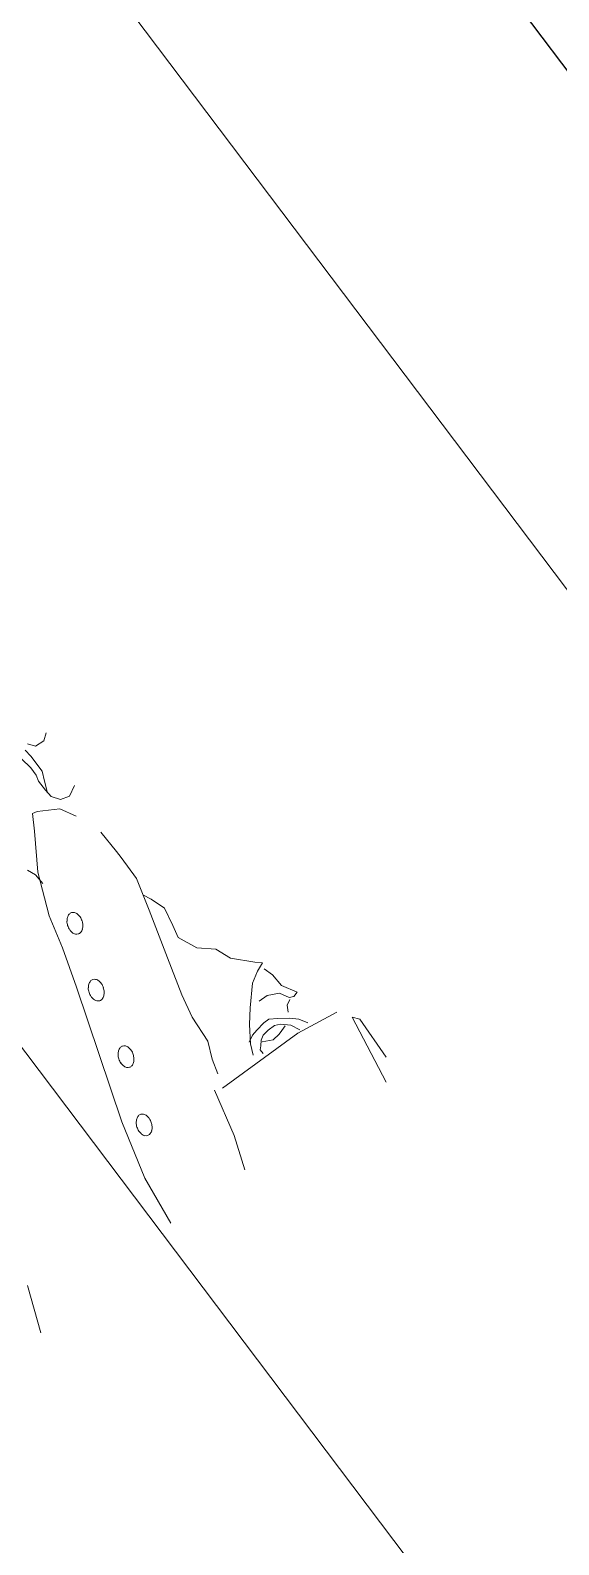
# Model space of a CAD drawing. Header units: millimetres. Extents: x 2232 to 85269, y -3593 to 5869.
# Drawn here: x 4050.19 to 4061.26, y -653.67 to -621.96 of the extents above; entities that cross this region are included whole.
import ezdxf

# ---------------------------------------------------------------- set-up
doc = ezdxf.new("R2010")
doc.units = ezdxf.units.MM
doc.layers.add('Standart', color=7, linetype='Continuous')
for name, color, linetype, lineweight in [('sıva iç', 21, 'Continuous', 0), ('tefriş', 252, 'Continuous', 5), ('ÖLÇÜ İÇ', 7, 'Continuous', 9)]:
    doc.layers.add(name, color=color, linetype=linetype, lineweight=lineweight)
doc.styles.get("Standard").update_dxf_attribs({"font": 'arial.ttf'})
doc.dimstyles.new('zulay iç ölçü', dxfattribs={"dimtxt": 10, "dimasz": 5, "dimexe": 0.18, "dimexo": 0, "dimgap": 2, "dimtad": 3, "dimdec": 0, "dimzin": 0, "dimdsep": 46, "dimtxsty": 'Standard', "dimblk": 'ARCHTICK', "dimcen": 0.09, "dimse1": 1, "dimse2": 1, "dimadec": 0, "dimazin": 0, "dimtfac": 1, "dimtdec": 0, "dimtix": 1, "dimtofl": 0, "dimtmove": 0, "dimatfit": 3, "dimldrblk": 'ARCHTICK', "dimfxl": 1, "dimtolj": 1, "dimtzin": 0, "dimarcsym": 0})

# ---------------------------------------------------------------- blocks, each defined once
blk = doc.blocks.new('IDE991Entity4349')
at = {"layer": 'Standart', "linetype": 'Continuous', "lineweight": -3}
h = blk.add_hatch(dxfattribs=at)
h.set_pattern_fill('ANSI33', color=171, scale=40, style=0)
h.set_pattern_definition([(45, (0, 0), (-7.07107, 7.07107), []), (45, (7.071, 0), (-7.07107, 7.07107), [5, -2.5])])
h.paths.add_polyline_path([(1570, -250), (1545, -250), (1545, 50), (1570, 50)])
blk = doc.blocks.new('IDE991Entity5287')
at = {"layer": 'Standart', "color": 159, "linetype": 'Continuous', "lineweight": -3}
blk.add_lwpolyline([(1545, -250), (1545, 1350)], dxfattribs=at)
blk = doc.blocks.new('TRRTYT')
at = {"layer": 'Standart'}
for name in ['IDE991Entity5287', 'IDE991Entity4349']:
    blk.add_blockref(name, (1034515.63, -397430.95), dxfattribs=at)
blk = doc.blocks.new('_ArchTick')
at = {"color": 0, "linetype": 'ByBlock', "const_width": 0.15}
blk.add_lwpolyline([(-0.5, -0.5), (0.5, 0.5)], dxfattribs=at)
blk = doc.blocks.new('*D2568')
at = {"layer": 'Defpoints', "color": 0, "transparency": 16777216}
for p in [(1294830.02, -408949.54), (1294839.01, -410869.54), (1294839.01, -410869.54)]:
    blk.add_point(p, dxfattribs=at)
at = {"layer": 'sıva iç', "color": 0, "lineweight": -2, "transparency": 16777216}
blk.add_line((1294839.01, -408949.54), (1294839.01, -410869.54), dxfattribs=at)
at = {"layer": 'sıva iç', "color": 0, "lineweight": -2, "transparency": 16777216, "xscale": 5, "yscale": 5, "zscale": 5}
for p, rotation in [((1294839.01, -408949.54), 90), ((1294839.01, -410869.54), 270)]:
    blk.add_blockref('_ArchTick', p, dxfattribs=dict(at, rotation=rotation))
at = {"layer": 'sıva iç', "color": 0, "transparency": 16777216, "insert": (1294832.01, -409909.54), "char_height": 10, "attachment_point": 5, "rotation": 90}
blk.add_mtext('\\A1;1920', dxfattribs=at)
blk = doc.blocks.new('GHGFHGF')
at = {"layer": 'tefriş'}
for p, q in [((1294898.56, -410429.6), (1294898.56, -410671.27)), ((1294854.72, -410570.64), (1294855.13, -410571.22)), ((1294853.55, -410571.36), (1294853.73, -410572.41)), ((1294854.31, -410571.65), (1294854.25, -410570.95)), ((1294854.32, -410573.23), (1294854.31, -410571.65)), ((1294855.13, -410571.22), (1294855.95, -410571.28)), ((1294855.95, -410571.28), (1294856.53, -410570.86)), ((1294853.73, -410573.18), (1294853.57, -410573.71)), ((1294853.73, -410572.41), (1294853.73, -410573.18)), ((1294853.57, -410573.71), (1294853.58, -410574.65)), ((1294853.63, -410574.83), (1294853.98, -410574)), ((1294853.98, -410574), (1294854.32, -410573.23)), ((1294851.53, -410575.55), (1294850.78, -410576.85)), ((1294851.95, -410575.67), (1294851.53, -410575.55)), ((1294853.6, -410576.64), (1294851.95, -410575.67)), ((1294853.58, -410574.65), (1294853.64, -410575.35)), ((1294853.64, -410575.35), (1294854.11, -410576.05)), ((1294850.78, -410576.85), (1294848.93, -410579.74)), ((1294854.32, -410577.93), (1294853.6, -410576.64)), ((1294854.11, -410576.05), (1294854.89, -410576.28)), ((1294854.89, -410576.28), (1294855.76, -410575.8)), ((1294848.63, -410579.81), (1294848.34, -410579.11)), ((1294848.93, -410579.74), (1294847.49, -410583.23)), ((1294848.7, -410580.75), (1294848.63, -410579.81)), ((1294855.23, -410582.33), (1294855.16, -410580.27)), ((1294847.49, -410583.23), (1294846.76, -410586.06)), ((1294855.21, -410585.15), (1294855.24, -410582.97)), ((1294855.24, -410582.97), (1294855.23, -410582.33)), ((1294854.46, -410587.91), (1294855.21, -410585.15)), ((1294846.76, -410586.06), (1294845.72, -410589.4)), ((1294854.8, -410586.57), (1294855.16, -410587.27)), ((1294853.28, -410592.03), (1294854.46, -410587.91)), ((1294855.16, -410587.27), (1294855.59, -410588.56)), ((1294845.72, -410589.4), (1294841.95, -410600.67)), ((1294855.59, -410588.56), (1294855.26, -410590.14)), ((1294855.26, -410590.14), (1294855.03, -410591.2)), ((1294852.37, -410595.23), (1294853.28, -410592.03)), ((1294855.03, -410591.2), (1294855.75, -410592.83)), ((1294855.75, -410592.83), (1294856.94, -410593.88)), ((1294856.94, -410593.88), (1294857.47, -410595.23)), ((1294851.92, -410597.23), (1294852.37, -410595.23)), ((1294857.47, -410595.23), (1294858.89, -410596.7)), ((1294851.75, -410599.63), (1294851.92, -410597.23)), ((1294859.37, -410597.16), (1294858.61, -410597.45)), ((1294858.89, -410596.7), (1294859.37, -410597.16)), ((1294857.68, -410598), (1294856.28, -410599.54)), ((1294858.61, -410597.45), (1294857.68, -410598)), ((1294859.2, -410597.63), (1294859.45, -410598.45)), ((1294859.45, -410598.45), (1294859.51, -410599.63)), ((1294851.13, -410601.05), (1294851.75, -410599.63)), ((1294856.28, -410599.54), (1294855.41, -410600.61)), ((1294858.05, -410599.57), (1294857.22, -410599.53)), ((1294858.99, -410600.04), (1294858.05, -410599.57)), ((1294859.51, -410599.63), (1294860.22, -410600.85)), ((1294841.95, -410600.67), (1294840.65, -410605.61)), ((1294850.79, -410602.3), (1294851.13, -410601.05)), ((1294855.41, -410600.61), (1294854.48, -410601.96)), ((1294859.35, -410600.97), (1294858.89, -410601.21)), ((1294859.4, -410600.8), (1294858.99, -410600.04)), ((1294859.76, -410600.97), (1294859.4, -410600.8)), ((1294860.22, -410600.85), (1294859.76, -410600.97)), ((1294854.48, -410601.96), (1294854.08, -410602.85)), ((1294854.48, -410601.79), (1294855.06, -410601.48)), ((1294855.06, -410601.48), (1294855.6, -410601.36)), ((1294855.07, -410602.61), (1294855.37, -410602.25)), ((1294855.37, -410602.25), (1294855.77, -410602.01)), ((1294855.6, -410601.36), (1294856.42, -410601.23)), ((1294855.77, -410602.01), (1294856.36, -410601.94)), ((1294856.36, -410601.94), (1294857.01, -410601.93)), ((1294856.42, -410601.23), (1294856.94, -410601.23)), ((1294856.94, -410601.23), (1294857.6, -410601.64)), ((1294857.01, -410601.93), (1294857.48, -410602.16)), ((1294857.48, -410602.16), (1294858.13, -410602.75)), ((1294857.6, -410601.64), (1294858.42, -410602.22)), ((1294858.42, -410602.22), (1294858.95, -410602.74)), ((1294858.89, -410601.21), (1294858.59, -410601.75)), ((1294849.74, -410603.25), (1294848.77, -410607.25)), ((1294850.38, -410603.52), (1294858.2, -410603.63)), ((1294854.84, -410602.84), (1294855.07, -410602.61)), ((1294854.84, -410603.25), (1294854.84, -410602.84)), ((1294856.2, -410602.83), (1294855.37, -410602.42)), ((1294856.9, -410602.76), (1294856.2, -410602.83)), ((1294857.25, -410602.64), (1294856.9, -410602.76)), ((1294857.72, -410602.51), (1294857.25, -410602.64)), ((1294858.13, -410602.75), (1294858.49, -410603.51)), ((1294858.2, -410603.63), (1294861.85, -410604.19)), ((1294858.95, -410602.74), (1294859.38, -410603.44)), ((1294859.38, -410603.44), (1294859.38, -410603.44)), ((1294840.65, -410605.61), (1294840.1, -410609.92)), ((1294861.62, -410611.36), (1294862.62, -410605.29)), ((1294862.62, -410605.29), (1294863.04, -410605.82)), ((1294863.04, -410605.82), (1294862.89, -410609.7)), ((1294825.9, -410610.69), (1294827.39, -410606.86)), ((1294848.77, -410607.25), (1294847.74, -410610.08))]:
    blk.add_line(p, q, dxfattribs=at)
for centre, radius, start, end in [((1294849.55, -410585.29), 1.4, 145.1611, 160.6501), ((1294849.23, -410585.07), 1, 126.8667, 145.1611), ((1294849.06, -410584.84), 0.715, 102.4131, 126.8667), ((1294849, -410584.56), 0.428, 70.6501, 102.4131), ((1294849, -410584.56), 0.428, 38.8871, 70.6501), ((1294848.78, -410584.74), 0.715, 14.4335, 38.8871), ((1294848.5, -410584.81), 1, 356.1391, 14.4335), ((1294849.55, -410585.29), 1.4, 160.6501, 176.1391), ((1294849.16, -410585.27), 1, 176.1391, 194.4335), ((1294848.88, -410585.34), 0.715, 194.4335, 218.8871), ((1294848.66, -410585.52), 0.428, 218.8871, 250.6501), ((1294848.6, -410585.24), 0.715, 282.4131, 306.8667), ((1294848.36, -410584.92), 1.11, 306.8667, 325.1611), ((1294848.42, -410584.96), 1.04, 325.1611, 344.047), ((1294848.1, -410584.78), 1.4, 340.6501, 356.1391), ((1294848.66, -410585.52), 0.428, 250.6501, 282.4131), ((1294847.12, -410590.38), 0.715, 102.4131, 126.8667), ((1294847.05, -410590.1), 0.428, 70.6501, 102.4131), ((1294847.05, -410590.1), 0.428, 38.8871, 70.6501), ((1294847.61, -410590.83), 1.4, 160.6501, 176.1391), ((1294847.22, -410590.81), 1, 176.1391, 194.4335), ((1294847.61, -410590.83), 1.4, 145.1611, 160.6501), ((1294847.29, -410590.61), 1, 126.8667, 145.1611), ((1294846.47, -410590.5), 1.04, 325.1611, 344.047), ((1294846.83, -410590.28), 0.715, 14.4335, 38.8871), ((1294846.16, -410590.32), 1.4, 340.6501, 356.1391), ((1294846.55, -410590.35), 1, 356.1391, 14.4335), ((1294846.94, -410590.88), 0.715, 194.4335, 218.8871), ((1294846.72, -410591.06), 0.428, 218.8871, 250.6501), ((1294846.72, -410591.06), 0.428, 250.6501, 282.4131), ((1294846.66, -410590.78), 0.715, 282.4131, 306.8667), ((1294846.42, -410590.46), 1.11, 306.8667, 325.1611), ((1294846.24, -410596.79), 1.4, 145.1611, 160.6501), ((1294845.92, -410596.56), 1, 126.8667, 145.1611), ((1294845.75, -410596.33), 0.715, 102.4131, 126.8667), ((1294845.68, -410596.05), 0.428, 70.6501, 102.4131), ((1294845.68, -410596.05), 0.428, 38.8871, 70.6501), ((1294845.46, -410596.23), 0.715, 14.4335, 38.8871), ((1294845.18, -410596.3), 1, 356.1391, 14.4335), ((1294846.24, -410596.79), 1.4, 160.6501, 176.1391), ((1294845.85, -410596.76), 1, 176.1391, 194.4335), ((1294845.57, -410596.83), 0.715, 194.4335, 218.8871), ((1294845.35, -410597.01), 0.428, 218.8871, 250.6501), ((1294845.29, -410596.73), 0.715, 282.4131, 306.8667), ((1294845.05, -410596.41), 1.11, 306.8667, 325.1611), ((1294845.1, -410596.45), 1.04, 325.1611, 344.047), ((1294844.79, -410596.28), 1.4, 340.6501, 356.1391), ((1294845.35, -410597.01), 0.428, 250.6501, 282.4131), ((1294843.52, -410601.81), 0.715, 102.4131, 126.8667), ((1294843.45, -410601.53), 0.428, 70.6501, 102.4131), ((1294843.45, -410601.53), 0.428, 38.8871, 70.6501), ((1294844.01, -410602.26), 1.4, 160.6501, 176.1391), ((1294843.62, -410602.23), 1, 176.1391, 194.4335), ((1294844.01, -410602.26), 1.4, 145.1611, 160.6501), ((1294843.69, -410602.04), 1, 126.8667, 145.1611), ((1294842.87, -410601.93), 1.04, 325.1611, 344.047), ((1294843.23, -410601.71), 0.715, 14.4335, 38.8871), ((1294842.56, -410601.75), 1.4, 340.6501, 356.1391), ((1294842.95, -410601.78), 1, 356.1391, 14.4335), ((1294843.34, -410602.31), 0.715, 194.4335, 218.8871), ((1294843.12, -410602.49), 0.428, 218.8871, 250.6501), ((1294843.12, -410602.49), 0.428, 250.6501, 282.4131), ((1294843.06, -410602.21), 0.715, 282.4131, 306.8667), ((1294842.82, -410601.89), 1.11, 306.8667, 325.1611)]:
    blk.add_arc(centre, radius, start, end, dxfattribs=at)
at = {"layer": 'sıva iç'}
blk.add_blockref('TRRTYT', (258864.14, -13008.59), dxfattribs=at)
dim = blk.add_linear_dim(base=(1294839.01, -410869.54), p1=(1294830.02, -408949.54), p2=(1294839.01, -410869.54), angle=90, dimstyle='zulay iç ölçü', override={"dimtmove": 1}, dxfattribs=at)
dim.commit()
dim.dimension.update_dxf_attribs({"geometry": '*D2568', "text_midpoint": (1294832.01, -409909.54)})
blk = doc.blocks.new('RRRR')
at = {"layer": 'sıva iç', "rotation": 37.05267661197627}
blk.add_blockref('GHGFHGF', (-156760.25, -889310.84), dxfattribs=at)

msp = doc.modelspace()

# ---------------------------------------------------------------- block references
at = {"layer": 'ÖLÇÜ İÇ', "xscale": 0.25, "yscale": 0.25, "zscale": 0.25}
msp.add_blockref('RRRR', (-276957.058, 108554.699), dxfattribs=at)

doc.saveas('drawing.dxf')
